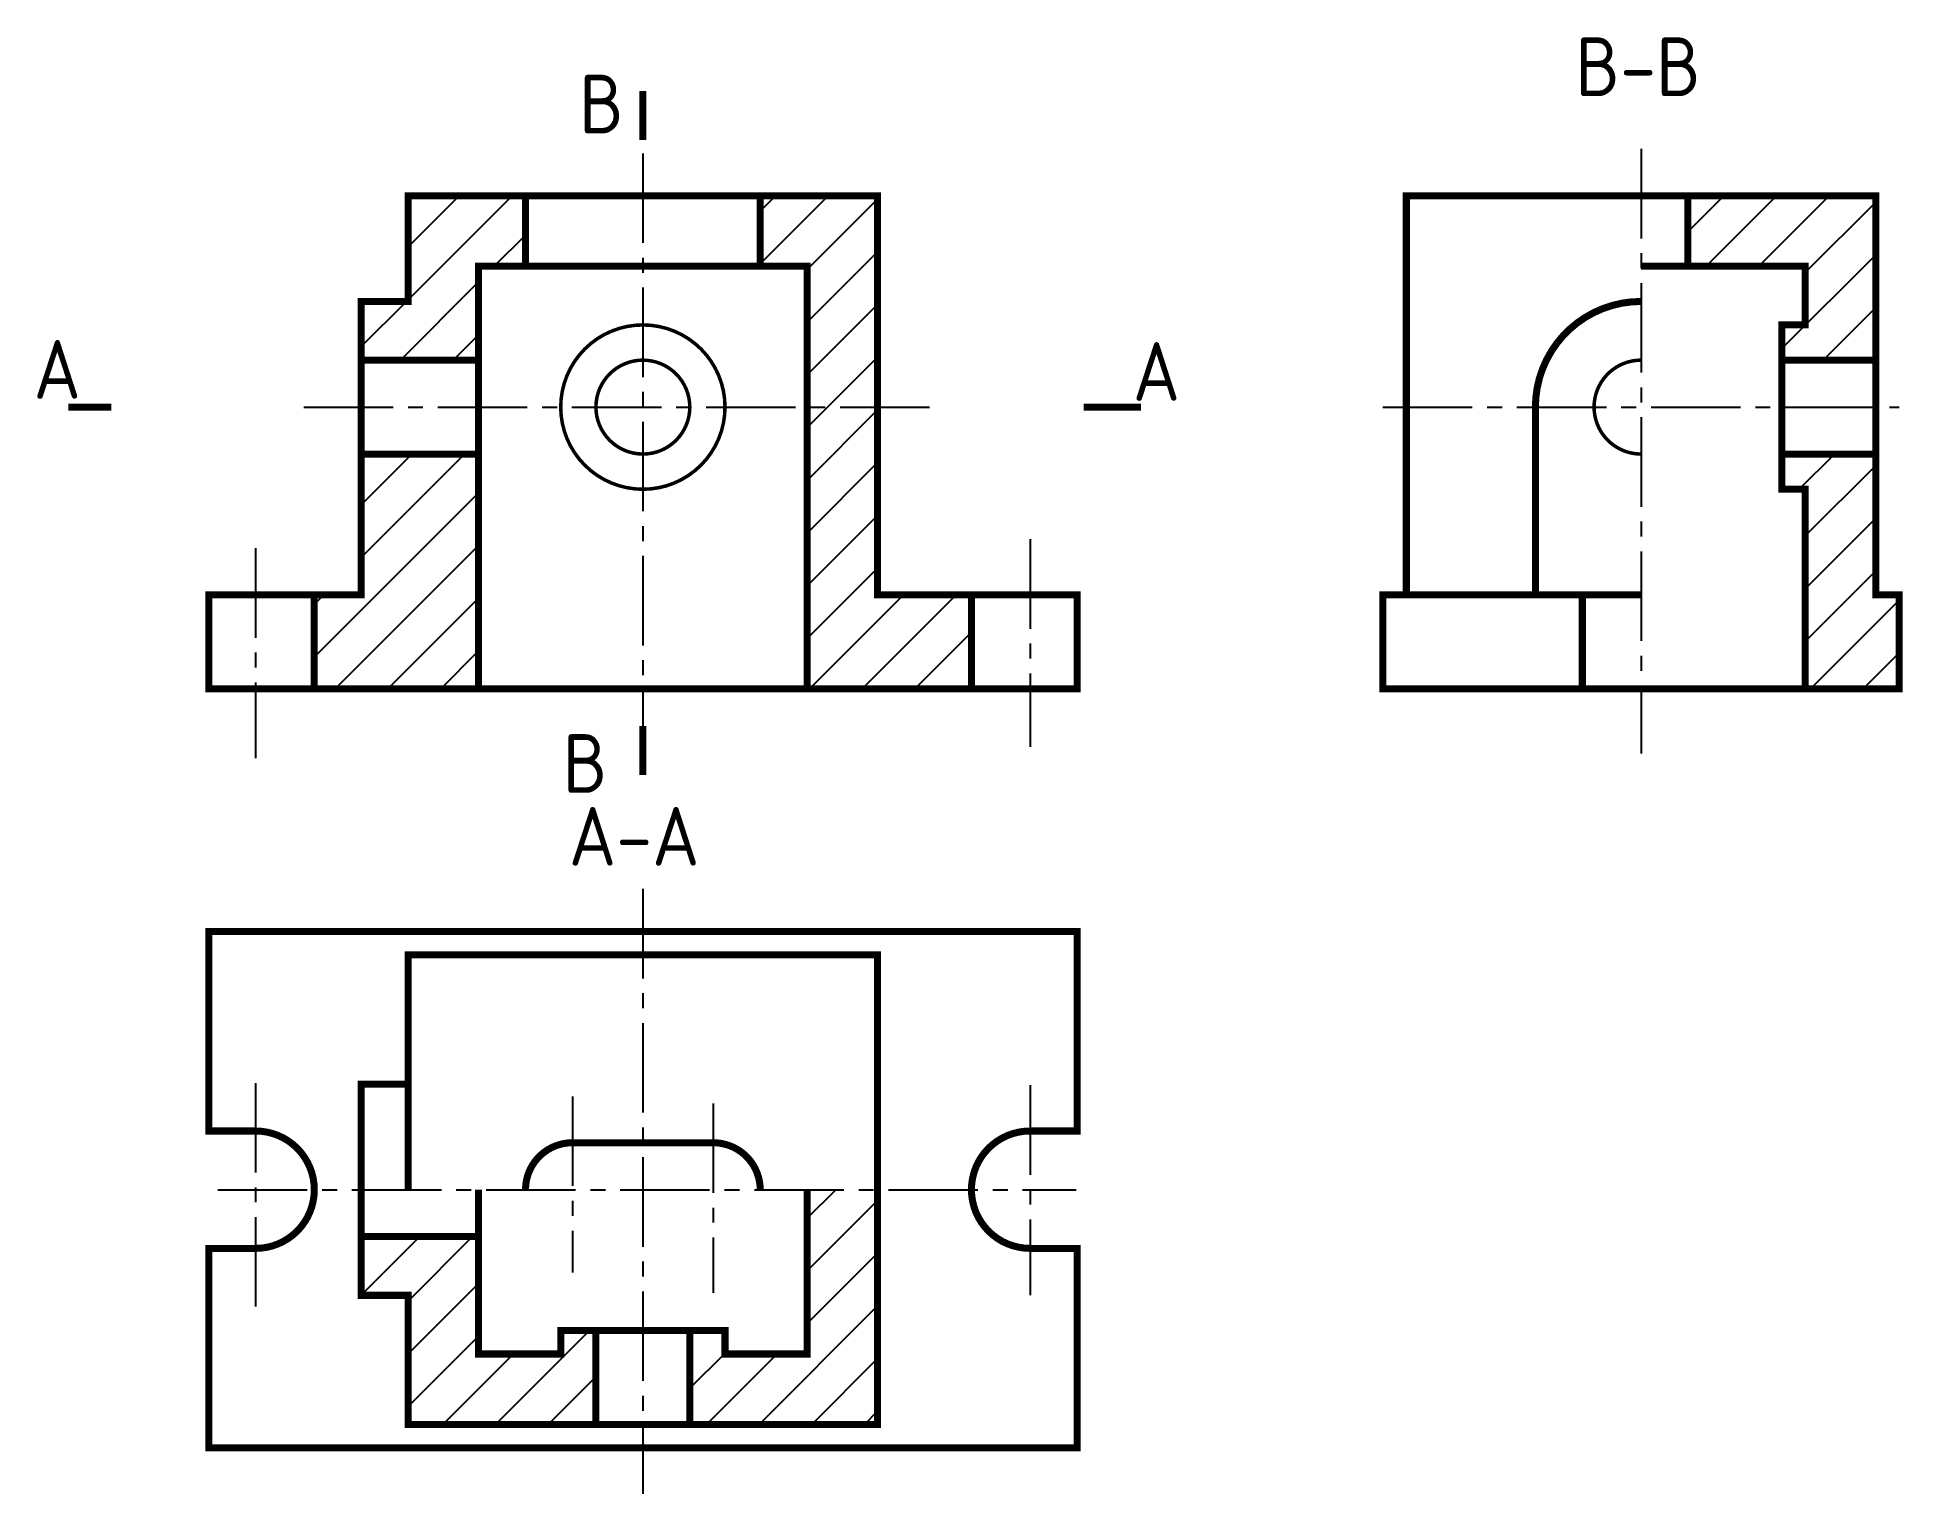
# Model space of a CAD drawing. Extents: x 12.7 to 92.2, y 18.1 to 80.1.
import ezdxf

# ---------------------------------------------------------------- set-up
doc = ezdxf.new("R2010")
doc.units = 0
doc.linetypes.add('CENTER2', pattern=[28.575, 19.05, -3.175, 3.175, -3.175])
doc.linetypes.add('HIDDEN', pattern=[9.525, 6.35, -3.175])
for name, color, linetype in [('CENTER', 7, 'CENTER2'), ('CONTINUOUS', 7, 'CONTINUOUS'), ('HIDEN', 7, 'HIDDEN')]:
    doc.layers.add(name, color=color, linetype=linetype)
doc.styles.get("Standard").update_dxf_attribs({"font": 'ISOCP'})

msp = doc.modelspace()

# ---------------------------------------------------------------- hatches: boundary and pattern name
at = {"layer": 'CONTINUOUS', "ltscale": 0.2}
h = msp.add_hatch(dxfattribs=at)
h.set_pattern_fill('ANSI31', color=256, scale=0.5, style=0)
h.paths.add_polyline_path([(48.5, 64.336), (45.5, 64.336), (45.5, 52.336), (52.5, 52.336), (52.5, 56.336), (48.5, 56.336)])
h.paths.add_polyline_path([(48.5, 73.336), (43.5, 73.336), (43.5, 70.336), (45.5, 70.336), (45.5, 64.336), (48.5, 64.336)])
h.paths.add_polyline_path([(28.5, 68.836), (26.5, 68.836), (26.5, 66.336), (31.5, 66.336), (31.5, 70.336), (33.5, 70.336), (33.5, 73.336), (28.5, 73.336)])
h.paths.add_polyline_path([(26.5, 56.336), (24.5, 56.336), (24.5, 52.336), (31.5, 52.336), (31.5, 62.336), (26.5, 62.336)])
h = msp.add_hatch(dxfattribs=at)
h.set_pattern_fill('ANSI31', color=256, scale=0.5, style=0)
h.paths.add_polyline_path([(91.031, 73.336), (83.031, 73.336), (83.031, 70.336), (88.031, 70.336), (88.031, 67.836), (87.031, 67.836), (87.031, 66.336), (91.031, 66.336)])
h.paths.add_polyline_path([(91.031, 62.336), (87.031, 62.336), (87.031, 60.836), (88.031, 60.836), (88.031, 52.336), (92.031, 52.336), (92.031, 56.336), (91.031, 56.336)])
h = msp.add_hatch(dxfattribs=at)
h.set_pattern_fill('ANSI31', color=256, scale=0.5, style=0)
h.paths.add_polyline_path([(36.5, 25), (35, 25), (35, 24), (31.5, 24), (31.5, 29), (26.5, 29), (26.5, 26.5), (28.5, 26.5), (28.5, 21), (36.5, 21)])
h.paths.add_polyline_path([(48.5, 31), (45.5, 31), (45.5, 24), (42, 24), (42, 25), (40.5, 25), (40.5, 21), (48.5, 21)])

# ---------------------------------------------------------------- linework, layer by layer
at = {"layer": 'CENTER', "ltscale": 0.2}
for p, q in [((38.5, 75.141), (38.5, 49.863)), ((81.031, 75.333), (81.031, 49.574)), ((24.049, 64.336), (50.997, 64.336)), ((70.031, 64.336), (92.031, 64.336)), ((22, 58.321), (22, 49.382)), ((55, 58.705), (55, 49.863)), ((38.5, 43.809), (38.5, 18.051)), ((22, 35.543), (22, 25.932)), ((55, 35.447), (55, 26.509)), ((35.5, 34.967), (35.5, 27.47)), ((41.5, 34.678), (41.5, 26.605)), ((20.391, 31), (56.964, 31))]:
    msp.add_line(p, q, dxfattribs=at)
at = {"layer": 'CONTINUOUS', "ltscale": 0.2, "const_width": 0.3}
for points in [[(38.5, 75.714), (38.5, 77.801)], [(33.5, 70.336), (33.5, 73.336)], [(43.5, 70.336), (43.5, 73.336)], [(83.031, 73.336), (83.031, 70.336)], [(45.5, 52.336), (45.5, 70.336), (31.5, 70.336), (31.5, 52.336)], [(81.031, 70.336), (88.031, 70.336), (88.031, 67.836), (87.031, 67.836), (87.031, 60.836), (88.031, 60.836), (88.031, 52.336)], [(26.5, 66.336), (31.5, 66.336)], [(91.031, 66.336), (87.031, 66.336)], [(14.017, 64.336), (15.845, 64.336)], [(57.284, 64.336), (59.722, 64.336)], [(26.5, 62.336), (31.5, 62.336)], [(91.031, 62.336), (87.031, 62.336)], [(24.5, 56.336), (24.5, 52.336)], [(52.5, 52.408), (52.5, 56.336)], [(38.5, 50.756), (38.5, 48.669)], [(45.5, 31), (45.5, 24), (42, 24), (42, 25), (35, 25), (35, 24), (31.5, 24), (31.5, 31)], [(26.5, 29), (31.5, 29)], [(36.5, 25), (36.5, 21)], [(40.5, 21), (40.5, 25)]]:
    msp.add_lwpolyline(points, dxfattribs=at)
at = {"layer": 'CONTINUOUS', "const_width": 0.3}
for points in [[(20, 52.336), (20, 56.336), (26.5, 56.336), (26.5, 68.836), (28.5, 68.836), (28.5, 73.336), (48.5, 73.336), (48.5, 56.336), (57, 56.336), (57, 52.336)], [(70.031, 52.336), (92.031, 52.336), (92.031, 56.336), (91.031, 56.336), (91.031, 73.336), (71.031, 73.336), (71.031, 56.336), (70.031, 56.336)]]:
    msp.add_lwpolyline(points, close=True, dxfattribs=at)
at = {"layer": 'CONTINUOUS'}
for points, const_width in [([(81.031, 68.836, 0.414214), (76.531, 64.336), (76.531, 56.336)], 0.3), ([(81.031, 66.336, 0.414214), (79.031, 64.336, 0.414214), (81.031, 62.336, 0.414214)], 0.15), ([(41.5, 33), (35.5, 33, 0.414214), (33.5, 31, 0.414214)], 0.3), ([(43.5, 31, 0.414214), (41.5, 33)], 0.3)]:
    msp.add_lwpolyline(points, format="xyb", dxfattribs=dict(at, const_width=const_width))
at = {"layer": 'CONTINUOUS', "ltscale": 0.2, "const_width": 0.15}
msp.add_lwpolyline([(35, 64.336, 1), (42, 64.336, 1)], format="xyb", close=True, dxfattribs=at)
at = {"layer": 'CONTINUOUS'}
for points, const_width in [([(36.5, 64.336, 1), (40.5, 64.336, 1)], 0.15), ([(20, 20), (57, 20), (57, 28.5), (55, 28.5, -1), (55, 33.5), (57, 33.5), (57, 42), (20, 42), (20, 33.5), (22, 33.5, -1), (22, 28.5), (20, 28.5)], 0.3)]:
    msp.add_lwpolyline(points, format="xyb", close=True, dxfattribs=dict(at, const_width=const_width))
at = {"layer": 'CONTINUOUS', "const_width": 0.3}
for points in [[(81.031, 56.336), (70.031, 56.336)], [(78.531, 56.336), (78.531, 52.336)], [(48.5, 21), (28.5, 21), (28.5, 26.5), (26.5, 26.5), (26.5, 35.5), (28.5, 35.5), (28.5, 41), (48.5, 41), (48.5, 21)], [(28.5, 35.5), (28.5, 31)]]:
    msp.add_lwpolyline(points, dxfattribs=at)
at = {"layer": 'HIDEN', "ltscale": 0.2}
for p, q in [((33.5, 70.336), (33.5, 73.336)), ((43.5, 70.336), (43.5, 73.336)), ((83.031, 73.336), (83.031, 70.336)), ((31.5, 52.336), (31.5, 70.336)), ((31.5, 70.336), (45.5, 70.336)), ((45.5, 70.336), (45.5, 52.336)), ((81.031, 70.336), (88.031, 70.336)), ((88.031, 70.336), (88.031, 67.836)), ((88.031, 67.836), (87.031, 67.836)), ((87.031, 67.836), (87.031, 60.836)), ((26.5, 66.336), (31.5, 66.336)), ((91.031, 66.336), (87.031, 66.336)), ((26.5, 62.336), (31.5, 62.336)), ((87.031, 62.336), (91.031, 62.336)), ((87.031, 60.836), (88.031, 60.836)), ((88.031, 60.836), (88.031, 52.336)), ((24.5, 52.336), (24.5, 56.336)), ((52.5, 56.336), (52.5, 52.336)), ((31.5, 24), (31.5, 31)), ((45.5, 31), (45.5, 24)), ((26.5, 29), (31.5, 29)), ((35, 24), (35, 25)), ((35, 25), (42, 25)), ((36.5, 25), (36.5, 21)), ((40.5, 25), (40.5, 21)), ((42, 25), (42, 24)), ((35, 24), (31.5, 24)), ((45.5, 24), (42, 24))]:
    msp.add_line(p, q, dxfattribs=at)
msp.add_circle((38.5, 64.336), 3.5, dxfattribs=at)

# ---------------------------------------------------------------- texts
at = {"layer": 'CONTINUOUS', "ltscale": 0.2, "char_height": 2.5, "attachment_point": 1}
for s, insert, width in [('B-B', (78.23, 80.087), 8.2704), ('B ', (35.781, 78.497), 2.7858), ('A', (12.537, 67.192), 3.3082), ('A', (59.373, 67.105), 3.3082), ('B ', (35.084, 50.408), 2.7858), ('A-A', (35.346, 47.305), 9.9245)]:
    msp.add_mtext(s, dxfattribs=dict(at, insert=insert, width=width))

doc.saveas('drawing.dxf')
